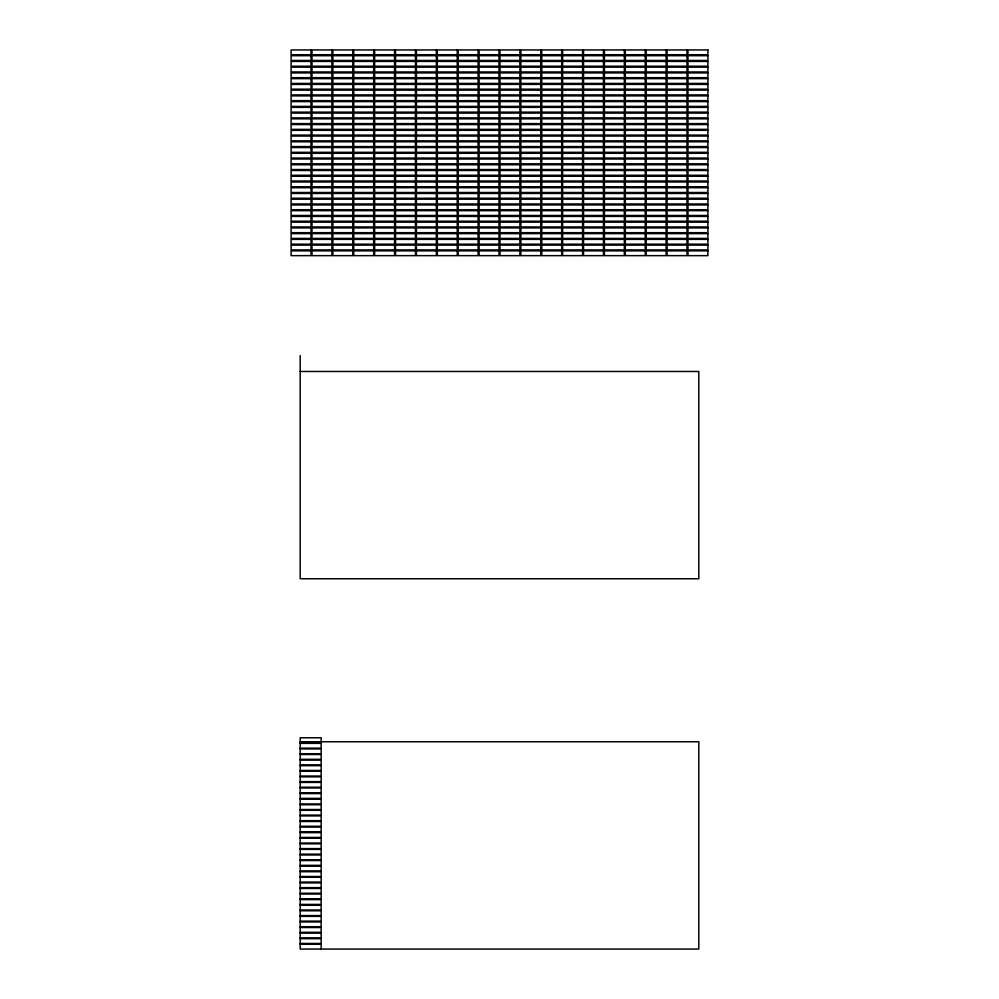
<?xml version="1.0" encoding="UTF-8"?>
<svg xmlns="http://www.w3.org/2000/svg" width="999" height="999" viewBox="0 0 999 999"><rect width="100%" height="100%" fill="white"/><g stroke="black" fill="none" stroke-linecap="round" stroke-linejoin="round"><path stroke-width="1.5" d="M300.187 371.466L698.813 371.466L698.813 578.746L300.187 578.746L300.187 355.519M300.187 741.758L698.813 741.758L698.813 949.05L300.187 949.05L300.187 737.774L321.154 737.774L321.154 742.557L300.187 742.557M300.187 743.356L321.154 743.356L321.154 748.139L300.187 748.139M300.187 748.938L321.154 748.938L321.154 753.721L300.187 753.721M300.187 754.52L321.154 754.52L321.154 759.302L300.187 759.302M300.187 760.102L321.154 760.102L321.154 764.884L300.187 764.884M300.187 765.684L321.154 765.684L321.154 770.466L300.187 770.466M300.187 771.265L321.154 771.265L321.154 776.048L300.187 776.048M300.187 776.847L321.154 776.847L321.154 781.63L300.187 781.63M300.187 782.417L321.154 782.417L321.154 787.212L300.187 787.212M300.187 787.999L321.154 787.999L321.154 792.781L300.187 792.781M300.187 793.581L321.154 793.581L321.154 798.363L300.187 798.363M300.187 799.163L321.154 799.163L321.154 803.945L300.187 803.945M300.187 804.744L321.154 804.744L321.154 809.527L300.187 809.527M300.187 810.326L321.154 810.326L321.154 815.109L300.187 815.109M300.187 815.908L321.154 815.908L321.154 820.691L300.187 820.691M300.187 821.49L321.154 821.49L321.154 826.273L300.187 826.273M300.187 827.072L321.154 827.072L321.154 831.855L300.187 831.855M300.187 832.654L321.154 832.654L321.154 837.437L300.187 837.437M300.187 838.236L321.154 838.236L321.154 843.019L300.187 843.019M300.187 843.818L321.154 843.818L321.154 848.601L300.187 848.601M300.187 849.387L321.154 849.387L321.154 854.17L300.187 854.17M300.187 854.969L321.154 854.969L321.154 859.752L300.187 859.752M300.187 860.551L321.154 860.551L321.154 865.334L300.187 865.334M300.187 866.133L321.154 866.133L321.154 870.916L300.187 870.916M300.187 871.715L321.154 871.715L321.154 876.498L300.187 876.498M300.187 877.297L321.154 877.297L321.154 882.08L300.187 882.08M300.187 882.879L321.154 882.879L321.154 887.661L300.187 887.661M300.187 888.461L321.154 888.461L321.154 893.243L300.187 893.243M300.187 894.043L321.154 894.043L321.154 898.825L300.187 898.825M300.187 899.624L321.154 899.624L321.154 904.407L300.187 904.407M300.187 905.206L321.154 905.206L321.154 909.989L300.187 909.989M300.187 910.776L321.154 910.776L321.154 915.571L300.187 915.571M300.187 916.358L321.154 916.358L321.154 921.14L300.187 921.14M300.187 921.94L321.154 921.94L321.154 926.722L300.187 926.722M300.187 927.522L321.154 927.522L321.154 932.304L300.187 932.304M300.187 933.103L321.154 933.103L321.154 937.886L300.187 937.886M300.187 938.685L321.154 938.685L321.154 943.468L300.187 943.468M300.187 944.267L321.154 944.267L321.154 949.05M311.026 49.95L291.096 49.95L291.096 54.733L311.026 54.733L311.026 49.95M331.918 49.95L311.988 49.95L311.988 54.733L331.918 54.733L331.918 49.95M352.809 49.95L332.867 49.95L332.867 54.733L352.809 54.733L352.809 49.95M373.688 49.95L353.758 49.95L353.758 54.733L373.688 54.733L373.688 49.95M394.58 49.95L374.65 49.95L374.65 54.733L394.58 54.733L394.58 49.95M415.472 49.95L395.542 49.95L395.542 54.733L415.472 54.733L415.472 49.95M436.363 49.95L416.421 49.95L416.421 54.733L436.363 54.733L436.363 49.95M457.242 49.95L437.312 49.95L437.312 54.733L457.242 54.733L457.242 49.95M478.134 49.95L458.204 49.95L458.204 54.733L478.134 54.733L478.134 49.95M499.025 49.95L479.095 49.95L479.095 54.733L499.025 54.733L499.025 49.95M519.905 49.95L499.975 49.95L499.975 54.733L519.905 54.733L519.905 49.95M540.796 49.95L520.866 49.95L520.866 54.733L540.796 54.733L540.796 49.95M561.688 49.95L541.758 49.95L541.758 54.733L561.688 54.733L561.688 49.95M582.579 49.95L562.637 49.95L562.637 54.733L582.579 54.733L582.579 49.95M603.458 49.95L583.528 49.95L583.528 54.733L603.458 54.733L603.458 49.95M624.35 49.95L604.42 49.95L604.42 54.733L624.35 54.733L624.35 49.95M645.242 49.95L625.312 49.95L625.312 54.733L645.242 54.733L645.242 49.95M666.133 49.95L646.191 49.95L646.191 54.733L666.133 54.733L666.133 49.95M687.012 49.95L667.082 49.95L667.082 54.733L687.012 54.733L687.012 49.95M707.904 49.95L687.974 49.95L687.974 54.733L707.904 54.733L707.904 49.95M311.026 55.694L291.096 55.694L291.096 60.477L311.026 60.477L311.026 55.694M331.918 55.694L311.988 55.694L311.988 60.477L331.918 60.477L331.918 55.694M352.809 55.694L332.867 55.694L332.867 60.477L352.809 60.477L352.809 55.694M373.688 55.694L353.758 55.694L353.758 60.477L373.688 60.477L373.688 55.694M394.58 55.694L374.65 55.694L374.65 60.477L394.58 60.477L394.58 55.694M415.472 55.694L395.542 55.694L395.542 60.477L415.472 60.477L415.472 55.694M436.363 55.694L416.421 55.694L416.421 60.477L436.363 60.477L436.363 55.694M457.242 55.694L437.312 55.694L437.312 60.477L457.242 60.477L457.242 55.694M478.134 55.694L458.204 55.694L458.204 60.477L478.134 60.477L478.134 55.694M499.025 55.694L479.095 55.694L479.095 60.477L499.025 60.477L499.025 55.694M519.905 55.694L499.975 55.694L499.975 60.477L519.905 60.477L519.905 55.694M540.796 55.694L520.866 55.694L520.866 60.477L540.796 60.477L540.796 55.694M561.688 55.694L541.758 55.694L541.758 60.477L561.688 60.477L561.688 55.694M582.579 55.694L562.637 55.694L562.637 60.477L582.579 60.477L582.579 55.694M603.458 55.694L583.528 55.694L583.528 60.477L603.458 60.477L603.458 55.694M624.35 55.694L604.42 55.694L604.42 60.477L624.35 60.477L624.35 55.694M645.242 55.694L625.312 55.694L625.312 60.477L645.242 60.477L645.242 55.694M666.133 55.694L646.191 55.694L646.191 60.477L666.133 60.477L666.133 55.694M687.012 55.694L667.082 55.694L667.082 60.477L687.012 60.477L687.012 55.694M707.904 55.694L687.974 55.694L687.974 60.477L707.904 60.477L707.904 55.694M311.026 61.426L291.096 61.426L291.096 66.209L311.026 66.209L311.026 61.426M331.918 61.426L311.988 61.426L311.988 66.209L331.918 66.209L331.918 61.426M352.809 61.426L332.867 61.426L332.867 66.209L352.809 66.209L352.809 61.426M373.688 61.426L353.758 61.426L353.758 66.209L373.688 66.209L373.688 61.426M394.58 61.426L374.65 61.426L374.65 66.209L394.58 66.209L394.58 61.426M415.472 61.426L395.542 61.426L395.542 66.209L415.472 66.209L415.472 61.426M436.363 61.426L416.421 61.426L416.421 66.209L436.363 66.209L436.363 61.426M457.242 61.426L437.312 61.426L437.312 66.209L457.242 66.209L457.242 61.426M478.134 61.426L458.204 61.426L458.204 66.209L478.134 66.209L478.134 61.426M499.025 61.426L479.095 61.426L479.095 66.209L499.025 66.209L499.025 61.426M519.905 61.426L499.975 61.426L499.975 66.209L519.905 66.209L519.905 61.426M540.796 61.426L520.866 61.426L520.866 66.209L540.796 66.209L540.796 61.426M561.688 61.426L541.758 61.426L541.758 66.209L561.688 66.209L561.688 61.426M582.579 61.426L562.637 61.426L562.637 66.209L582.579 66.209L582.579 61.426M603.458 61.426L583.528 61.426L583.528 66.209L603.458 66.209L603.458 61.426M624.35 61.426L604.42 61.426L604.42 66.209L624.35 66.209L624.35 61.426M645.242 61.426L625.312 61.426L625.312 66.209L645.242 66.209L645.242 61.426M666.133 61.426L646.191 61.426L646.191 66.209L666.133 66.209L666.133 61.426M687.012 61.426L667.082 61.426L667.082 66.209L687.012 66.209L687.012 61.426M707.904 61.426L687.974 61.426L687.974 66.209L707.904 66.209L707.904 61.426M311.026 67.17L291.096 67.17L291.096 71.953L311.026 71.953L311.026 67.17M331.918 67.17L311.988 67.17L311.988 71.953L331.918 71.953L331.918 67.17M352.809 67.17L332.867 67.17L332.867 71.953L352.809 71.953L352.809 67.17M373.688 67.17L353.758 67.17L353.758 71.953L373.688 71.953L373.688 67.17M394.58 67.17L374.65 67.17L374.65 71.953L394.58 71.953L394.58 67.17M415.472 67.17L395.542 67.17L395.542 71.953L415.472 71.953L415.472 67.17M436.363 67.17L416.421 67.17L416.421 71.953L436.363 71.953L436.363 67.17M457.242 67.17L437.312 67.17L437.312 71.953L457.242 71.953L457.242 67.17M478.134 67.17L458.204 67.17L458.204 71.953L478.134 71.953L478.134 67.17M499.025 67.17L479.095 67.17L479.095 71.953L499.025 71.953L499.025 67.17M519.905 67.17L499.975 67.17L499.975 71.953L519.905 71.953L519.905 67.17M540.796 67.17L520.866 67.17L520.866 71.953L540.796 71.953L540.796 67.17M561.688 67.17L541.758 67.17L541.758 71.953L561.688 71.953L561.688 67.17M582.579 67.17L562.637 67.17L562.637 71.953L582.579 71.953L582.579 67.17M603.458 67.17L583.528 67.17L583.528 71.953L603.458 71.953L603.458 67.17M624.35 67.17L604.42 67.17L604.42 71.953L624.35 71.953L624.35 67.17M645.242 67.17L625.312 67.17L625.312 71.953L645.242 71.953L645.242 67.17M666.133 67.17L646.191 67.17L646.191 71.953L666.133 71.953L666.133 67.17M687.012 67.17L667.082 67.17L667.082 71.953L687.012 71.953L687.012 67.17M707.904 67.17L687.974 67.17L687.974 71.953L707.904 71.953L707.904 67.17M311.026 72.915L291.096 72.915L291.096 77.697L311.026 77.697L311.026 72.915M331.918 72.915L311.988 72.915L311.988 77.697L331.918 77.697L331.918 72.915M352.809 72.915L332.867 72.915L332.867 77.697L352.809 77.697L352.809 72.915M373.688 72.915L353.758 72.915L353.758 77.697L373.688 77.697L373.688 72.915M394.58 72.915L374.65 72.915L374.65 77.697L394.58 77.697L394.58 72.915M415.472 72.915L395.542 72.915L395.542 77.697L415.472 77.697L415.472 72.915M436.363 72.915L416.421 72.915L416.421 77.697L436.363 77.697L436.363 72.915M457.242 72.915L437.312 72.915L437.312 77.697L457.242 77.697L457.242 72.915M478.134 72.915L458.204 72.915L458.204 77.697L478.134 77.697L478.134 72.915M499.025 72.915L479.095 72.915L479.095 77.697L499.025 77.697L499.025 72.915M519.905 72.915L499.975 72.915L499.975 77.697L519.905 77.697L519.905 72.915M540.796 72.915L520.866 72.915L520.866 77.697L540.796 77.697L540.796 72.915M561.688 72.915L541.758 72.915L541.758 77.697L561.688 77.697L561.688 72.915M582.579 72.915L562.637 72.915L562.637 77.697L582.579 77.697L582.579 72.915M603.458 72.915L583.528 72.915L583.528 77.697L603.458 77.697L603.458 72.915M624.35 72.915L604.42 72.915L604.42 77.697L624.35 77.697L624.35 72.915M645.242 72.915L625.312 72.915L625.312 77.697L645.242 77.697L645.242 72.915M666.133 72.915L646.191 72.915L646.191 77.697L666.133 77.697L666.133 72.915M687.012 72.915L667.082 72.915L667.082 77.697L687.012 77.697L687.012 72.915M707.904 72.915L687.974 72.915L687.974 77.697L707.904 77.697L707.904 72.915M311.026 78.646L291.096 78.646L291.096 83.429L311.026 83.429L311.026 78.646M331.918 78.646L311.988 78.646L311.988 83.429L331.918 83.429L331.918 78.646M352.809 78.646L332.867 78.646L332.867 83.429L352.809 83.429L352.809 78.646M373.688 78.646L353.758 78.646L353.758 83.429L373.688 83.429L373.688 78.646M394.58 78.646L374.65 78.646L374.65 83.429L394.58 83.429L394.58 78.646M415.472 78.646L395.542 78.646L395.542 83.429L415.472 83.429L415.472 78.646M436.363 78.646L416.421 78.646L416.421 83.429L436.363 83.429L436.363 78.646M457.242 78.646L437.312 78.646L437.312 83.429L457.242 83.429L457.242 78.646M478.134 78.646L458.204 78.646L458.204 83.429L478.134 83.429L478.134 78.646M499.025 78.646L479.095 78.646L479.095 83.429L499.025 83.429L499.025 78.646M519.905 78.646L499.975 78.646L499.975 83.429L519.905 83.429L519.905 78.646M540.796 78.646L520.866 78.646L520.866 83.429L540.796 83.429L540.796 78.646M561.688 78.646L541.758 78.646L541.758 83.429L561.688 83.429L561.688 78.646M582.579 78.646L562.637 78.646L562.637 83.429L582.579 83.429L582.579 78.646M603.458 78.646L583.528 78.646L583.528 83.429L603.458 83.429L603.458 78.646M624.35 78.646L604.42 78.646L604.42 83.429L624.35 83.429L624.35 78.646M645.242 78.646L625.312 78.646L625.312 83.429L645.242 83.429L645.242 78.646M666.133 78.646L646.191 78.646L646.191 83.429L666.133 83.429L666.133 78.646M687.012 78.646L667.082 78.646L667.082 83.429L687.012 83.429L687.012 78.646M707.904 78.646L687.974 78.646L687.974 83.429L707.904 83.429L707.904 78.646M311.026 84.391L291.096 84.391L291.096 89.173L311.026 89.173L311.026 84.391M331.918 84.391L311.988 84.391L311.988 89.173L331.918 89.173L331.918 84.391M352.809 84.391L332.867 84.391L332.867 89.173L352.809 89.173L352.809 84.391M373.688 84.391L353.758 84.391L353.758 89.173L373.688 89.173L373.688 84.391M394.58 84.391L374.65 84.391L374.65 89.173L394.58 89.173L394.58 84.391M415.472 84.391L395.542 84.391L395.542 89.173L415.472 89.173L415.472 84.391M436.363 84.391L416.421 84.391L416.421 89.173L436.363 89.173L436.363 84.391M457.242 84.391L437.312 84.391L437.312 89.173L457.242 89.173L457.242 84.391M478.134 84.391L458.204 84.391L458.204 89.173L478.134 89.173L478.134 84.391M499.025 84.391L479.095 84.391L479.095 89.173L499.025 89.173L499.025 84.391M519.905 84.391L499.975 84.391L499.975 89.173L519.905 89.173L519.905 84.391M540.796 84.391L520.866 84.391L520.866 89.173L540.796 89.173L540.796 84.391M561.688 84.391L541.758 84.391L541.758 89.173L561.688 89.173L561.688 84.391M582.579 84.391L562.637 84.391L562.637 89.173L582.579 89.173L582.579 84.391M603.458 84.391L583.528 84.391L583.528 89.173L603.458 89.173L603.458 84.391M624.35 84.391L604.42 84.391L604.42 89.173L624.35 89.173L624.35 84.391M645.242 84.391L625.312 84.391L625.312 89.173L645.242 89.173L645.242 84.391M666.133 84.391L646.191 84.391L646.191 89.173L666.133 89.173L666.133 84.391M687.012 84.391L667.082 84.391L667.082 89.173L687.012 89.173L687.012 84.391M707.904 84.391L687.974 84.391L687.974 89.173L707.904 89.173L707.904 84.391M311.026 90.135L291.096 90.135L291.096 94.917L311.026 94.917L311.026 90.135M331.918 90.135L311.988 90.135L311.988 94.917L331.918 94.917L331.918 90.135M352.809 90.135L332.867 90.135L332.867 94.917L352.809 94.917L352.809 90.135M373.688 90.135L353.758 90.135L353.758 94.917L373.688 94.917L373.688 90.135M394.58 90.135L374.65 90.135L374.65 94.917L394.58 94.917L394.58 90.135M415.472 90.135L395.542 90.135L395.542 94.917L415.472 94.917L415.472 90.135M436.363 90.135L416.421 90.135L416.421 94.917L436.363 94.917L436.363 90.135M457.242 90.135L437.312 90.135L437.312 94.917L457.242 94.917L457.242 90.135M478.134 90.135L458.204 90.135L458.204 94.917L478.134 94.917L478.134 90.135M499.025 90.135L479.095 90.135L479.095 94.917L499.025 94.917L499.025 90.135M519.905 90.135L499.975 90.135L499.975 94.917L519.905 94.917L519.905 90.135M540.796 90.135L520.866 90.135L520.866 94.917L540.796 94.917L540.796 90.135M561.688 90.135L541.758 90.135L541.758 94.917L561.688 94.917L561.688 90.135M582.579 90.135L562.637 90.135L562.637 94.917L582.579 94.917L582.579 90.135M603.458 90.135L583.528 90.135L583.528 94.917L603.458 94.917L603.458 90.135M624.35 90.135L604.42 90.135L604.42 94.917L624.35 94.917L624.35 90.135M645.242 90.135L625.312 90.135L625.312 94.917L645.242 94.917L645.242 90.135M666.133 90.135L646.191 90.135L646.191 94.917L666.133 94.917L666.133 90.135M687.012 90.135L667.082 90.135L667.082 94.917L687.012 94.917L687.012 90.135M707.904 90.135L687.974 90.135L687.974 94.917L707.904 94.917L707.904 90.135M311.026 95.867L291.096 95.867L291.096 100.662L311.026 100.662L311.026 95.867M331.918 95.867L311.988 95.867L311.988 100.662L331.918 100.662L331.918 95.867M352.809 95.867L332.867 95.867L332.867 100.662L352.809 100.662L352.809 95.867M373.688 95.867L353.758 95.867L353.758 100.662L373.688 100.662L373.688 95.867M394.58 95.867L374.65 95.867L374.65 100.662L394.58 100.662L394.58 95.867M415.472 95.867L395.542 95.867L395.542 100.662L415.472 100.662L415.472 95.867M436.363 95.867L416.421 95.867L416.421 100.662L436.363 100.662L436.363 95.867M457.242 95.867L437.312 95.867L437.312 100.662L457.242 100.662L457.242 95.867M478.134 95.867L458.204 95.867L458.204 100.662L478.134 100.662L478.134 95.867M499.025 95.867L479.095 95.867L479.095 100.662L499.025 100.662L499.025 95.867M519.905 95.867L499.975 95.867L499.975 100.662L519.905 100.662L519.905 95.867M540.796 95.867L520.866 95.867L520.866 100.662L540.796 100.662L540.796 95.867M561.688 95.867L541.758 95.867L541.758 100.662L561.688 100.662L561.688 95.867M582.579 95.867L562.637 95.867L562.637 100.662L582.579 100.662L582.579 95.867M603.458 95.867L583.528 95.867L583.528 100.662L603.458 100.662L603.458 95.867M624.35 95.867L604.42 95.867L604.42 100.662L624.35 100.662L624.35 95.867M645.242 95.867L625.312 95.867L625.312 100.662L645.242 100.662L645.242 95.867M666.133 95.867L646.191 95.867L646.191 100.662L666.133 100.662L666.133 95.867M687.012 95.867L667.082 95.867L667.082 100.662L687.012 100.662L687.012 95.867M707.904 95.867L687.974 95.867L687.974 100.662L707.904 100.662L707.904 95.867M311.026 101.611L291.096 101.611L291.096 106.394L311.026 106.394L311.026 101.611M331.918 101.611L311.988 101.611L311.988 106.394L331.918 106.394L331.918 101.611M352.809 101.611L332.867 101.611L332.867 106.394L352.809 106.394L352.809 101.611M373.688 101.611L353.758 101.611L353.758 106.394L373.688 106.394L373.688 101.611M394.58 101.611L374.65 101.611L374.65 106.394L394.58 106.394L394.58 101.611M415.472 101.611L395.542 101.611L395.542 106.394L415.472 106.394L415.472 101.611M436.363 101.611L416.421 101.611L416.421 106.394L436.363 106.394L436.363 101.611M457.242 101.611L437.312 101.611L437.312 106.394L457.242 106.394L457.242 101.611M478.134 101.611L458.204 101.611L458.204 106.394L478.134 106.394L478.134 101.611M499.025 101.611L479.095 101.611L479.095 106.394L499.025 106.394L499.025 101.611M519.905 101.611L499.975 101.611L499.975 106.394L519.905 106.394L519.905 101.611M540.796 101.611L520.866 101.611L520.866 106.394L540.796 106.394L540.796 101.611M561.688 101.611L541.758 101.611L541.758 106.394L561.688 106.394L561.688 101.611M582.579 101.611L562.637 101.611L562.637 106.394L582.579 106.394L582.579 101.611M603.458 101.611L583.528 101.611L583.528 106.394L603.458 106.394L603.458 101.611M624.35 101.611L604.42 101.611L604.42 106.394L624.35 106.394L624.35 101.611M645.242 101.611L625.312 101.611L625.312 106.394L645.242 106.394L645.242 101.611M666.133 101.611L646.191 101.611L646.191 106.394L666.133 106.394L666.133 101.611M687.012 101.611L667.082 101.611L667.082 106.394L687.012 106.394L687.012 101.611M707.904 101.611L687.974 101.611L687.974 106.394L707.904 106.394L707.904 101.611M311.026 107.355L291.096 107.355L291.096 112.138L311.026 112.138L311.026 107.355M331.918 107.355L311.988 107.355L311.988 112.138L331.918 112.138L331.918 107.355M352.809 107.355L332.867 107.355L332.867 112.138L352.809 112.138L352.809 107.355M373.688 107.355L353.758 107.355L353.758 112.138L373.688 112.138L373.688 107.355M394.58 107.355L374.65 107.355L374.65 112.138L394.58 112.138L394.58 107.355M415.472 107.355L395.542 107.355L395.542 112.138L415.472 112.138L415.472 107.355M436.363 107.355L416.421 107.355L416.421 112.138L436.363 112.138L436.363 107.355M457.242 107.355L437.312 107.355L437.312 112.138L457.242 112.138L457.242 107.355M478.134 107.355L458.204 107.355L458.204 112.138L478.134 112.138L478.134 107.355M499.025 107.355L479.095 107.355L479.095 112.138L499.025 112.138L499.025 107.355M519.905 107.355L499.975 107.355L499.975 112.138L519.905 112.138L519.905 107.355M540.796 107.355L520.866 107.355L520.866 112.138L540.796 112.138L540.796 107.355M561.688 107.355L541.758 107.355L541.758 112.138L561.688 112.138L561.688 107.355M582.579 107.355L562.637 107.355L562.637 112.138L582.579 112.138L582.579 107.355M603.458 107.355L583.528 107.355L583.528 112.138L603.458 112.138L603.458 107.355M624.35 107.355L604.42 107.355L604.42 112.138L624.35 112.138L624.35 107.355M645.242 107.355L625.312 107.355L625.312 112.138L645.242 112.138L645.242 107.355M666.133 107.355L646.191 107.355L646.191 112.138L666.133 112.138L666.133 107.355M687.012 107.355L667.082 107.355L667.082 112.138L687.012 112.138L687.012 107.355M707.904 107.355L687.974 107.355L687.974 112.138L707.904 112.138L707.904 107.355M311.026 113.087L291.096 113.087L291.096 117.882L311.026 117.882L311.026 113.087M331.918 113.087L311.988 113.087L311.988 117.882L331.918 117.882L331.918 113.087M352.809 113.087L332.867 113.087L332.867 117.882L352.809 117.882L352.809 113.087M373.688 113.087L353.758 113.087L353.758 117.882L373.688 117.882L373.688 113.087M394.58 113.087L374.65 113.087L374.65 117.882L394.58 117.882L394.58 113.087M415.472 113.087L395.542 113.087L395.542 117.882L415.472 117.882L415.472 113.087M436.363 113.087L416.421 113.087L416.421 117.882L436.363 117.882L436.363 113.087M457.242 113.087L437.312 113.087L437.312 117.882L457.242 117.882L457.242 113.087M478.134 113.087L458.204 113.087L458.204 117.882L478.134 117.882L478.134 113.087M499.025 113.087L479.095 113.087L479.095 117.882L499.025 117.882L499.025 113.087M519.905 113.087L499.975 113.087L499.975 117.882L519.905 117.882L519.905 113.087M540.796 113.087L520.866 113.087L520.866 117.882L540.796 117.882L540.796 113.087M561.688 113.087L541.758 113.087L541.758 117.882L561.688 117.882L561.688 113.087M582.579 113.087L562.637 113.087L562.637 117.882L582.579 117.882L582.579 113.087M603.458 113.087L583.528 113.087L583.528 117.882L603.458 117.882L603.458 113.087M624.35 113.087L604.42 113.087L604.42 117.882L624.35 117.882L624.35 113.087M645.242 113.087L625.312 113.087L625.312 117.882L645.242 117.882L645.242 113.087M666.133 113.087L646.191 113.087L646.191 117.882L666.133 117.882L666.133 113.087M687.012 113.087L667.082 113.087L667.082 117.882L687.012 117.882L687.012 113.087M707.904 113.087L687.974 113.087L687.974 117.882L707.904 117.882L707.904 113.087M311.026 118.831L291.096 118.831L291.096 123.614L311.026 123.614L311.026 118.831M331.918 118.831L311.988 118.831L311.988 123.614L331.918 123.614L331.918 118.831M352.809 118.831L332.867 118.831L332.867 123.614L352.809 123.614L352.809 118.831M373.688 118.831L353.758 118.831L353.758 123.614L373.688 123.614L373.688 118.831M394.58 118.831L374.65 118.831L374.65 123.614L394.58 123.614L394.58 118.831M415.472 118.831L395.542 118.831L395.542 123.614L415.472 123.614L415.472 118.831M436.363 118.831L416.421 118.831L416.421 123.614L436.363 123.614L436.363 118.831M457.242 118.831L437.312 118.831L437.312 123.614L457.242 123.614L457.242 118.831M478.134 118.831L458.204 118.831L458.204 123.614L478.134 123.614L478.134 118.831M499.025 118.831L479.095 118.831L479.095 123.614L499.025 123.614L499.025 118.831M519.905 118.831L499.975 118.831L499.975 123.614L519.905 123.614L519.905 118.831M540.796 118.831L520.866 118.831L520.866 123.614L540.796 123.614L540.796 118.831M561.688 118.831L541.758 118.831L541.758 123.614L561.688 123.614L561.688 118.831M582.579 118.831L562.637 118.831L562.637 123.614L582.579 123.614L582.579 118.831M603.458 118.831L583.528 118.831L583.528 123.614L603.458 123.614L603.458 118.831M624.35 118.831L604.42 118.831L604.42 123.614L624.35 123.614L624.35 118.831M645.242 118.831L625.312 118.831L625.312 123.614L645.242 123.614L645.242 118.831M666.133 118.831L646.191 118.831L646.191 123.614L666.133 123.614L666.133 118.831M687.012 118.831L667.082 118.831L667.082 123.614L687.012 123.614L687.012 118.831M707.904 118.831L687.974 118.831L687.974 123.614L707.904 123.614L707.904 118.831M311.026 124.575L291.096 124.575L291.096 129.358L311.026 129.358L311.026 124.575M331.918 124.575L311.988 124.575L311.988 129.358L331.918 129.358L331.918 124.575M352.809 124.575L332.867 124.575L332.867 129.358L352.809 129.358L352.809 124.575M373.688 124.575L353.758 124.575L353.758 129.358L373.688 129.358L373.688 124.575M394.58 124.575L374.65 124.575L374.65 129.358L394.58 129.358L394.58 124.575M415.472 124.575L395.542 124.575L395.542 129.358L415.472 129.358L415.472 124.575M436.363 124.575L416.421 124.575L416.421 129.358L436.363 129.358L436.363 124.575M457.242 124.575L437.312 124.575L437.312 129.358L457.242 129.358L457.242 124.575M478.134 124.575L458.204 124.575L458.204 129.358L478.134 129.358L478.134 124.575M499.025 124.575L479.095 124.575L479.095 129.358L499.025 129.358L499.025 124.575M519.905 124.575L499.975 124.575L499.975 129.358L519.905 129.358L519.905 124.575M540.796 124.575L520.866 124.575L520.866 129.358L540.796 129.358L540.796 124.575M561.688 124.575L541.758 124.575L541.758 129.358L561.688 129.358L561.688 124.575M582.579 124.575L562.637 124.575L562.637 129.358L582.579 129.358L582.579 124.575M603.458 124.575L583.528 124.575L583.528 129.358L603.458 129.358L603.458 124.575M624.35 124.575L604.42 124.575L604.42 129.358L624.35 129.358L624.35 124.575M645.242 124.575L625.312 124.575L625.312 129.358L645.242 129.358L645.242 124.575M666.133 124.575L646.191 124.575L646.191 129.358L666.133 129.358L666.133 124.575M687.012 124.575L667.082 124.575L667.082 129.358L687.012 129.358L687.012 124.575M707.904 124.575L687.974 124.575L687.974 129.358L707.904 129.358L707.904 124.575M311.026 130.32L291.096 130.32L291.096 135.102L311.026 135.102L311.026 130.32M331.918 130.32L311.988 130.32L311.988 135.102L331.918 135.102L331.918 130.32M352.809 130.32L332.867 130.32L332.867 135.102L352.809 135.102L352.809 130.32M373.688 130.32L353.758 130.32L353.758 135.102L373.688 135.102L373.688 130.32M394.58 130.32L374.65 130.32L374.65 135.102L394.58 135.102L394.58 130.32M415.472 130.32L395.542 130.32L395.542 135.102L415.472 135.102L415.472 130.32M436.363 130.32L416.421 130.32L416.421 135.102L436.363 135.102L436.363 130.32M457.242 130.32L437.312 130.32L437.312 135.102L457.242 135.102L457.242 130.32M478.134 130.32L458.204 130.32L458.204 135.102L478.134 135.102L478.134 130.32M499.025 130.32L479.095 130.32L479.095 135.102L499.025 135.102L499.025 130.32M519.905 130.32L499.975 130.32L499.975 135.102L519.905 135.102L519.905 130.32M540.796 130.32L520.866 130.32L520.866 135.102L540.796 135.102L540.796 130.32M561.688 130.32L541.758 130.32L541.758 135.102L561.688 135.102L561.688 130.32M582.579 130.32L562.637 130.32L562.637 135.102L582.579 135.102L582.579 130.32M603.458 130.32L583.528 130.32L583.528 135.102L603.458 135.102L603.458 130.32M624.35 130.32L604.42 130.32L604.42 135.102L624.35 135.102L624.35 130.32M645.242 130.32L625.312 130.32L625.312 135.102L645.242 135.102L645.242 130.32M666.133 130.32L646.191 130.32L646.191 135.102L666.133 135.102L666.133 130.32M687.012 130.32L667.082 130.32L667.082 135.102L687.012 135.102L687.012 130.32M707.904 130.32L687.974 130.32L687.974 135.102L707.904 135.102L707.904 130.32M311.026 136.051L291.096 136.051L291.096 140.834L311.026 140.834L311.026 136.051M331.918 136.051L311.988 136.051L311.988 140.834L331.918 140.834L331.918 136.051M352.809 136.051L332.867 136.051L332.867 140.834L352.809 140.834L352.809 136.051M373.688 136.051L353.758 136.051L353.758 140.834L373.688 140.834L373.688 136.051M394.58 136.051L374.65 136.051L374.65 140.834L394.58 140.834L394.58 136.051M415.472 136.051L395.542 136.051L395.542 140.834L415.472 140.834L415.472 136.051M436.363 136.051L416.421 136.051L416.421 140.834L436.363 140.834L436.363 136.051M457.242 136.051L437.312 136.051L437.312 140.834L457.242 140.834L457.242 136.051M478.134 136.051L458.204 136.051L458.204 140.834L478.134 140.834L478.134 136.051M499.025 136.051L479.095 136.051L479.095 140.834L499.025 140.834L499.025 136.051M519.905 136.051L499.975 136.051L499.975 140.834L519.905 140.834L519.905 136.051M540.796 136.051L520.866 136.051L520.866 140.834L540.796 140.834L540.796 136.051M561.688 136.051L541.758 136.051L541.758 140.834L561.688 140.834L561.688 136.051M582.579 136.051L562.637 136.051L562.637 140.834L582.579 140.834L582.579 136.051M603.458 136.051L583.528 136.051L583.528 140.834L603.458 140.834L603.458 136.051M624.35 136.051L604.42 136.051L604.42 140.834L624.35 140.834L624.35 136.051M645.242 136.051L625.312 136.051L625.312 140.834L645.242 140.834L645.242 136.051M666.133 136.051L646.191 136.051L646.191 140.834L666.133 140.834L666.133 136.051M687.012 136.051L667.082 136.051L667.082 140.834L687.012 140.834L687.012 136.051M707.904 136.051L687.974 136.051L687.974 140.834L707.904 140.834L707.904 136.051M311.026 141.796L291.096 141.796L291.096 146.578L311.026 146.578L311.026 141.796M331.918 141.796L311.988 141.796L311.988 146.578L331.918 146.578L331.918 141.796M352.809 141.796L332.867 141.796L332.867 146.578L352.809 146.578L352.809 141.796M373.688 141.796L353.758 141.796L353.758 146.578L373.688 146.578L373.688 141.796M394.58 141.796L374.65 141.796L374.65 146.578L394.58 146.578L394.58 141.796M415.472 141.796L395.542 141.796L395.542 146.578L415.472 146.578L415.472 141.796M436.363 141.796L416.421 141.796L416.421 146.578L436.363 146.578L436.363 141.796M457.242 141.796L437.312 141.796L437.312 146.578L457.242 146.578L457.242 141.796M478.134 141.796L458.204 141.796L458.204 146.578L478.134 146.578L478.134 141.796M499.025 141.796L479.095 141.796L479.095 146.578L499.025 146.578L499.025 141.796M519.905 141.796L499.975 141.796L499.975 146.578L519.905 146.578L519.905 141.796M540.796 141.796L520.866 141.796L520.866 146.578L540.796 146.578L540.796 141.796M561.688 141.796L541.758 141.796L541.758 146.578L561.688 146.578L561.688 141.796M582.579 141.796L562.637 141.796L562.637 146.578L582.579 146.578L582.579 141.796M603.458 141.796L583.528 141.796L583.528 146.578L603.458 146.578L603.458 141.796M624.35 141.796L604.42 141.796L604.42 146.578L624.35 146.578L624.35 141.796M645.242 141.796L625.312 141.796L625.312 146.578L645.242 146.578L645.242 141.796M666.133 141.796L646.191 141.796L646.191 146.578L666.133 146.578L666.133 141.796M687.012 141.796L667.082 141.796L667.082 146.578L687.012 146.578L687.012 141.796M707.904 141.796L687.974 141.796L687.974 146.578L707.904 146.578L707.904 141.796M311.026 147.54L291.096 147.54L291.096 152.323L311.026 152.323L311.026 147.54M331.918 147.54L311.988 147.54L311.988 152.323L331.918 152.323L331.918 147.54M352.809 147.54L332.867 147.54L332.867 152.323L352.809 152.323L352.809 147.54M373.688 147.54L353.758 147.54L353.758 152.323L373.688 152.323L373.688 147.54M394.58 147.54L374.65 147.54L374.65 152.323L394.58 152.323L394.58 147.54M415.472 147.54L395.542 147.54L395.542 152.323L415.472 152.323L415.472 147.54M436.363 147.54L416.421 147.54L416.421 152.323L436.363 152.323L436.363 147.54M457.242 147.54L437.312 147.54L437.312 152.323L457.242 152.323L457.242 147.54M478.134 147.54L458.204 147.54L458.204 152.323L478.134 152.323L478.134 147.54M499.025 147.54L479.095 147.54L479.095 152.323L499.025 152.323L499.025 147.54M519.905 147.54L499.975 147.54L499.975 152.323L519.905 152.323L519.905 147.54M540.796 147.54L520.866 147.54L520.866 152.323L540.796 152.323L540.796 147.54M561.688 147.54L541.758 147.54L541.758 152.323L561.688 152.323L561.688 147.54M582.579 147.54L562.637 147.54L562.637 152.323L582.579 152.323L582.579 147.54M603.458 147.54L583.528 147.54L583.528 152.323L603.458 152.323L603.458 147.54M624.35 147.54L604.42 147.54L604.42 152.323L624.35 152.323L624.35 147.54M645.242 147.54L625.312 147.54L625.312 152.323L645.242 152.323L645.242 147.54M666.133 147.54L646.191 147.54L646.191 152.323L666.133 152.323L666.133 147.54M687.012 147.54L667.082 147.54L667.082 152.323L687.012 152.323L687.012 147.54M707.904 147.54L687.974 147.54L687.974 152.323L707.904 152.323L707.904 147.54M311.026 153.272L291.096 153.272L291.096 158.054L311.026 158.054L311.026 153.272M331.918 153.272L311.988 153.272L311.988 158.054L331.918 158.054L331.918 153.272M352.809 153.272L332.867 153.272L332.867 158.054L352.809 158.054L352.809 153.272M373.688 153.272L353.758 153.272L353.758 158.054L373.688 158.054L373.688 153.272M394.58 153.272L374.65 153.272L374.65 158.054L394.58 158.054L394.58 153.272M415.472 153.272L395.542 153.272L395.542 158.054L415.472 158.054L415.472 153.272M436.363 153.272L416.421 153.272L416.421 158.054L436.363 158.054L436.363 153.272M457.242 153.272L437.312 153.272L437.312 158.054L457.242 158.054L457.242 153.272M478.134 153.272L458.204 153.272L458.204 158.054L478.134 158.054L478.134 153.272M499.025 153.272L479.095 153.272L479.095 158.054L499.025 158.054L499.025 153.272M519.905 153.272L499.975 153.272L499.975 158.054L519.905 158.054L519.905 153.272M540.796 153.272L520.866 153.272L520.866 158.054L540.796 158.054L540.796 153.272M561.688 153.272L541.758 153.272L541.758 158.054L561.688 158.054L561.688 153.272M582.579 153.272L562.637 153.272L562.637 158.054L582.579 158.054L582.579 153.272M603.458 153.272L583.528 153.272L583.528 158.054L603.458 158.054L603.458 153.272M624.35 153.272L604.42 153.272L604.42 158.054L624.35 158.054L624.35 153.272M645.242 153.272L625.312 153.272L625.312 158.054L645.242 158.054L645.242 153.272M666.133 153.272L646.191 153.272L646.191 158.054L666.133 158.054L666.133 153.272M687.012 153.272L667.082 153.272L667.082 158.054L687.012 158.054L687.012 153.272M707.904 153.272L687.974 153.272L687.974 158.054L707.904 158.054L707.904 153.272M311.026 159.016L291.096 159.016L291.096 163.799L311.026 163.799L311.026 159.016M331.918 159.016L311.988 159.016L311.988 163.799L331.918 163.799L331.918 159.016M352.809 159.016L332.867 159.016L332.867 163.799L352.809 163.799L352.809 159.016M373.688 159.016L353.758 159.016L353.758 163.799L373.688 163.799L373.688 159.016M394.58 159.016L374.65 159.016L374.65 163.799L394.58 163.799L394.58 159.016M415.472 159.016L395.542 159.016L395.542 163.799L415.472 163.799L415.472 159.016M436.363 159.016L416.421 159.016L416.421 163.799L436.363 163.799L436.363 159.016M457.242 159.016L437.312 159.016L437.312 163.799L457.242 163.799L457.242 159.016M478.134 159.016L458.204 159.016L458.204 163.799L478.134 163.799L478.134 159.016M499.025 159.016L479.095 159.016L479.095 163.799L499.025 163.799L499.025 159.016M519.905 159.016L499.975 159.016L499.975 163.799L519.905 163.799L519.905 159.016M540.796 159.016L520.866 159.016L520.866 163.799L540.796 163.799L540.796 159.016M561.688 159.016L541.758 159.016L541.758 163.799L561.688 163.799L561.688 159.016M582.579 159.016L562.637 159.016L562.637 163.799L582.579 163.799L582.579 159.016M603.458 159.016L583.528 159.016L583.528 163.799L603.458 163.799L603.458 159.016M624.35 159.016L604.42 159.016L604.42 163.799L624.35 163.799L624.35 159.016M645.242 159.016L625.312 159.016L625.312 163.799L645.242 163.799L645.242 159.016M666.133 159.016L646.191 159.016L646.191 163.799L666.133 163.799L666.133 159.016M687.012 159.016L667.082 159.016L667.082 163.799L687.012 163.799L687.012 159.016M707.904 159.016L687.974 159.016L687.974 163.799L707.904 163.799L707.904 159.016M311.026 164.76L291.096 164.76L291.096 169.543L311.026 169.543L311.026 164.76M331.918 164.76L311.988 164.76L311.988 169.543L331.918 169.543L331.918 164.76M352.809 164.76L332.867 164.76L332.867 169.543L352.809 169.543L352.809 164.76M373.688 164.76L353.758 164.76L353.758 169.543L373.688 169.543L373.688 164.76M394.58 164.76L374.65 164.76L374.65 169.543L394.58 169.543L394.58 164.76M415.472 164.76L395.542 164.76L395.542 169.543L415.472 169.543L415.472 164.76M436.363 164.76L416.421 164.76L416.421 169.543L436.363 169.543L436.363 164.76M457.242 164.76L437.312 164.76L437.312 169.543L457.242 169.543L457.242 164.76M478.134 164.76L458.204 164.76L458.204 169.543L478.134 169.543L478.134 164.76M499.025 164.76L479.095 164.76L479.095 169.543L499.025 169.543L499.025 164.76M519.905 164.76L499.975 164.76L499.975 169.543L519.905 169.543L519.905 164.76M540.796 164.76L520.866 164.76L520.866 169.543L540.796 169.543L540.796 164.76M561.688 164.76L541.758 164.76L541.758 169.543L561.688 169.543L561.688 164.76M582.579 164.76L562.637 164.76L562.637 169.543L582.579 169.543L582.579 164.76M603.458 164.76L583.528 164.76L583.528 169.543L603.458 169.543L603.458 164.76M624.35 164.76L604.42 164.76L604.42 169.543L624.35 169.543L624.35 164.76M645.242 164.76L625.312 164.76L625.312 169.543L645.242 169.543L645.242 164.76M666.133 164.76L646.191 164.76L646.191 169.543L666.133 169.543L666.133 164.76M687.012 164.76L667.082 164.76L667.082 169.543L687.012 169.543L687.012 164.76M707.904 164.76L687.974 164.76L687.974 169.543L707.904 169.543L707.904 164.76M311.026 170.492L291.096 170.492L291.096 175.275L311.026 175.275L311.026 170.492M331.918 170.492L311.988 170.492L311.988 175.275L331.918 175.275L331.918 170.492M352.809 170.492L332.867 170.492L332.867 175.275L352.809 175.275L352.809 170.492M373.688 170.492L353.758 170.492L353.758 175.275L373.688 175.275L373.688 170.492M394.58 170.492L374.65 170.492L374.65 175.275L394.58 175.275L394.58 170.492M415.472 170.492L395.542 170.492L395.542 175.275L415.472 175.275L415.472 170.492M436.363 170.492L416.421 170.492L416.421 175.275L436.363 175.275L436.363 170.492M457.242 170.492L437.312 170.492L437.312 175.275L457.242 175.275L457.242 170.492M478.134 170.492L458.204 170.492L458.204 175.275L478.134 175.275L478.134 170.492M499.025 170.492L479.095 170.492L479.095 175.275L499.025 175.275L499.025 170.492M519.905 170.492L499.975 170.492L499.975 175.275L519.905 175.275L519.905 170.492M540.796 170.492L520.866 170.492L520.866 175.275L540.796 175.275L540.796 170.492M561.688 170.492L541.758 170.492L541.758 175.275L561.688 175.275L561.688 170.492M582.579 170.492L562.637 170.492L562.637 175.275L582.579 175.275L582.579 170.492M603.458 170.492L583.528 170.492L583.528 175.275L603.458 175.275L603.458 170.492M624.35 170.492L604.42 170.492L604.42 175.275L624.35 175.275L624.35 170.492M645.242 170.492L625.312 170.492L625.312 175.275L645.242 175.275L645.242 170.492M666.133 170.492L646.191 170.492L646.191 175.275L666.133 175.275L666.133 170.492M687.012 170.492L667.082 170.492L667.082 175.275L687.012 175.275L687.012 170.492M707.904 170.492L687.974 170.492L687.974 175.275L707.904 175.275L707.904 170.492M311.026 176.236L291.096 176.236L291.096 181.019L311.026 181.019L311.026 176.236M331.918 176.236L311.988 176.236L311.988 181.019L331.918 181.019L331.918 176.236M352.809 176.236L332.867 176.236L332.867 181.019L352.809 181.019L352.809 176.236M373.688 176.236L353.758 176.236L353.758 181.019L373.688 181.019L373.688 176.236M394.58 176.236L374.65 176.236L374.65 181.019L394.58 181.019L394.58 176.236M415.472 176.236L395.542 176.236L395.542 181.019L415.472 181.019L415.472 176.236M436.363 176.236L416.421 176.236L416.421 181.019L436.363 181.019L436.363 176.236M457.242 176.236L437.312 176.236L437.312 181.019L457.242 181.019L457.242 176.236M478.134 176.236L458.204 176.236L458.204 181.019L478.134 181.019L478.134 176.236M499.025 176.236L479.095 176.236L479.095 181.019L499.025 181.019L499.025 176.236M519.905 176.236L499.975 176.236L499.975 181.019L519.905 181.019L519.905 176.236M540.796 176.236L520.866 176.236L520.866 181.019L540.796 181.019L540.796 176.236M561.688 176.236L541.758 176.236L541.758 181.019L561.688 181.019L561.688 176.236M582.579 176.236L562.637 176.236L562.637 181.019L582.579 181.019L582.579 176.236M603.458 176.236L583.528 176.236L583.528 181.019L603.458 181.019L603.458 176.236M624.35 176.236L604.42 176.236L604.42 181.019L624.35 181.019L624.35 176.236M645.242 176.236L625.312 176.236L625.312 181.019L645.242 181.019L645.242 176.236M666.133 176.236L646.191 176.236L646.191 181.019L666.133 181.019L666.133 176.236M687.012 176.236L667.082 176.236L667.082 181.019L687.012 181.019L687.012 176.236M707.904 176.236L687.974 176.236L687.974 181.019L707.904 181.019L707.904 176.236M311.026 181.98L291.096 181.98L291.096 186.763L311.026 186.763L311.026 181.98M331.918 181.98L311.988 181.98L311.988 186.763L331.918 186.763L331.918 181.98M352.809 181.98L332.867 181.98L332.867 186.763L352.809 186.763L352.809 181.98M373.688 181.98L353.758 181.98L353.758 186.763L373.688 186.763L373.688 181.98M394.58 181.98L374.65 181.98L374.65 186.763L394.58 186.763L394.58 181.98M415.472 181.98L395.542 181.98L395.542 186.763L415.472 186.763L415.472 181.98M436.363 181.98L416.421 181.98L416.421 186.763L436.363 186.763L436.363 181.98M457.242 181.98L437.312 181.98L437.312 186.763L457.242 186.763L457.242 181.98M478.134 181.98L458.204 181.98L458.204 186.763L478.134 186.763L478.134 181.98M499.025 181.98L479.095 181.98L479.095 186.763L499.025 186.763L499.025 181.98M519.905 181.98L499.975 181.98L499.975 186.763L519.905 186.763L519.905 181.98M540.796 181.98L520.866 181.98L520.866 186.763L540.796 186.763L540.796 181.98M561.688 181.98L541.758 181.98L541.758 186.763L561.688 186.763L561.688 181.98M582.579 181.98L562.637 181.98L562.637 186.763L582.579 186.763L582.579 181.98M603.458 181.98L583.528 181.98L583.528 186.763L603.458 186.763L603.458 181.98M624.35 181.98L604.42 181.98L604.42 186.763L624.35 186.763L624.35 181.98M645.242 181.98L625.312 181.98L625.312 186.763L645.242 186.763L645.242 181.98M666.133 181.98L646.191 181.98L646.191 186.763L666.133 186.763L666.133 181.98M687.012 181.98L667.082 181.98L667.082 186.763L687.012 186.763L687.012 181.98M707.904 181.98L687.974 181.98L687.974 186.763L707.904 186.763L707.904 181.98M311.026 187.712L291.096 187.712L291.096 192.495L311.026 192.495L311.026 187.712M331.918 187.712L311.988 187.712L311.988 192.495L331.918 192.495L331.918 187.712M352.809 187.712L332.867 187.712L332.867 192.495L352.809 192.495L352.809 187.712M373.688 187.712L353.758 187.712L353.758 192.495L373.688 192.495L373.688 187.712M394.58 187.712L374.65 187.712L374.65 192.495L394.58 192.495L394.58 187.712M415.472 187.712L395.542 187.712L395.542 192.495L415.472 192.495L415.472 187.712M436.363 187.712L416.421 187.712L416.421 192.495L436.363 192.495L436.363 187.712M457.242 187.712L437.312 187.712L437.312 192.495L457.242 192.495L457.242 187.712M478.134 187.712L458.204 187.712L458.204 192.495L478.134 192.495L478.134 187.712M499.025 187.712L479.095 187.712L479.095 192.495L499.025 192.495L499.025 187.712M519.905 187.712L499.975 187.712L499.975 192.495L519.905 192.495L519.905 187.712M540.796 187.712L520.866 187.712L520.866 192.495L540.796 192.495L540.796 187.712M561.688 187.712L541.758 187.712L541.758 192.495L561.688 192.495L561.688 187.712M582.579 187.712L562.637 187.712L562.637 192.495L582.579 192.495L582.579 187.712M603.458 187.712L583.528 187.712L583.528 192.495L603.458 192.495L603.458 187.712M624.35 187.712L604.42 187.712L604.42 192.495L624.35 192.495L624.35 187.712M645.242 187.712L625.312 187.712L625.312 192.495L645.242 192.495L645.242 187.712M666.133 187.712L646.191 187.712L646.191 192.495L666.133 192.495L666.133 187.712M687.012 187.712L667.082 187.712L667.082 192.495L687.012 192.495L687.012 187.712M707.904 187.712L687.974 187.712L687.974 192.495L707.904 192.495L707.904 187.712M311.026 193.456L291.096 193.456L291.096 198.239L311.026 198.239L311.026 193.456M331.918 193.456L311.988 193.456L311.988 198.239L331.918 198.239L331.918 193.456M352.809 193.456L332.867 193.456L332.867 198.239L352.809 198.239L352.809 193.456M373.688 193.456L353.758 193.456L353.758 198.239L373.688 198.239L373.688 193.456M394.58 193.456L374.65 193.456L374.65 198.239L394.58 198.239L394.58 193.456M415.472 193.456L395.542 193.456L395.542 198.239L415.472 198.239L415.472 193.456M436.363 193.456L416.421 193.456L416.421 198.239L436.363 198.239L436.363 193.456M457.242 193.456L437.312 193.456L437.312 198.239L457.242 198.239L457.242 193.456M478.134 193.456L458.204 193.456L458.204 198.239L478.134 198.239L478.134 193.456M499.025 193.456L479.095 193.456L479.095 198.239L499.025 198.239L499.025 193.456M519.905 193.456L499.975 193.456L499.975 198.239L519.905 198.239L519.905 193.456M540.796 193.456L520.866 193.456L520.866 198.239L540.796 198.239L540.796 193.456M561.688 193.456L541.758 193.456L541.758 198.239L561.688 198.239L561.688 193.456M582.579 193.456L562.637 193.456L562.637 198.239L582.579 198.239L582.579 193.456M603.458 193.456L583.528 193.456L583.528 198.239L603.458 198.239L603.458 193.456M624.35 193.456L604.42 193.456L604.42 198.239L624.35 198.239L624.35 193.456M645.242 193.456L625.312 193.456L625.312 198.239L645.242 198.239L645.242 193.456M666.133 193.456L646.191 193.456L646.191 198.239L666.133 198.239L666.133 193.456M687.012 193.456L667.082 193.456L667.082 198.239L687.012 198.239L687.012 193.456M707.904 193.456L687.974 193.456L687.974 198.239L707.904 198.239L707.904 193.456M311.026 199.201L291.096 199.201L291.096 203.983L311.026 203.983L311.026 199.201M331.918 199.201L311.988 199.201L311.988 203.983L331.918 203.983L331.918 199.201M352.809 199.201L332.867 199.201L332.867 203.983L352.809 203.983L352.809 199.201M373.688 199.201L353.758 199.201L353.758 203.983L373.688 203.983L373.688 199.201M394.58 199.201L374.65 199.201L374.65 203.983L394.58 203.983L394.58 199.201M415.472 199.201L395.542 199.201L395.542 203.983L415.472 203.983L415.472 199.201M436.363 199.201L416.421 199.201L416.421 203.983L436.363 203.983L436.363 199.201M457.242 199.201L437.312 199.201L437.312 203.983L457.242 203.983L457.242 199.201M478.134 199.201L458.204 199.201L458.204 203.983L478.134 203.983L478.134 199.201M499.025 199.201L479.095 199.201L479.095 203.983L499.025 203.983L499.025 199.201M519.905 199.201L499.975 199.201L499.975 203.983L519.905 203.983L519.905 199.201M540.796 199.201L520.866 199.201L520.866 203.983L540.796 203.983L540.796 199.201M561.688 199.201L541.758 199.201L541.758 203.983L561.688 203.983L561.688 199.201M582.579 199.201L562.637 199.201L562.637 203.983L582.579 203.983L582.579 199.201M603.458 199.201L583.528 199.201L583.528 203.983L603.458 203.983L603.458 199.201M624.35 199.201L604.42 199.201L604.42 203.983L624.35 203.983L624.35 199.201M645.242 199.201L625.312 199.201L625.312 203.983L645.242 203.983L645.242 199.201M666.133 199.201L646.191 199.201L646.191 203.983L666.133 203.983L666.133 199.201M687.012 199.201L667.082 199.201L667.082 203.983L687.012 203.983L687.012 199.201M707.904 199.201L687.974 199.201L687.974 203.983L707.904 203.983L707.904 199.201M311.026 204.932L291.096 204.932L291.096 209.715L311.026 209.715L311.026 204.932M331.918 204.932L311.988 204.932L311.988 209.715L331.918 209.715L331.918 204.932M352.809 204.932L332.867 204.932L332.867 209.715L352.809 209.715L352.809 204.932M373.688 204.932L353.758 204.932L353.758 209.715L373.688 209.715L373.688 204.932M394.58 204.932L374.65 204.932L374.65 209.715L394.58 209.715L394.58 204.932M415.472 204.932L395.542 204.932L395.542 209.715L415.472 209.715L415.472 204.932M436.363 204.932L416.421 204.932L416.421 209.715L436.363 209.715L436.363 204.932M457.242 204.932L437.312 204.932L437.312 209.715L457.242 209.715L457.242 204.932M478.134 204.932L458.204 204.932L458.204 209.715L478.134 209.715L478.134 204.932M499.025 204.932L479.095 204.932L479.095 209.715L499.025 209.715L499.025 204.932M519.905 204.932L499.975 204.932L499.975 209.715L519.905 209.715L519.905 204.932M540.796 204.932L520.866 204.932L520.866 209.715L540.796 209.715L540.796 204.932M561.688 204.932L541.758 204.932L541.758 209.715L561.688 209.715L561.688 204.932M582.579 204.932L562.637 204.932L562.637 209.715L582.579 209.715L582.579 204.932M603.458 204.932L583.528 204.932L583.528 209.715L603.458 209.715L603.458 204.932M624.35 204.932L604.42 204.932L604.42 209.715L624.35 209.715L624.35 204.932M645.242 204.932L625.312 204.932L625.312 209.715L645.242 209.715L645.242 204.932M666.133 204.932L646.191 204.932L646.191 209.715L666.133 209.715L666.133 204.932M687.012 204.932L667.082 204.932L667.082 209.715L687.012 209.715L687.012 204.932M707.904 204.932L687.974 204.932L687.974 209.715L707.904 209.715L707.904 204.932M311.026 210.677L291.096 210.677L291.096 215.459L311.026 215.459L311.026 210.677M331.918 210.677L311.988 210.677L311.988 215.459L331.918 215.459L331.918 210.677M352.809 210.677L332.867 210.677L332.867 215.459L352.809 215.459L352.809 210.677M373.688 210.677L353.758 210.677L353.758 215.459L373.688 215.459L373.688 210.677M394.58 210.677L374.65 210.677L374.65 215.459L394.58 215.459L394.58 210.677M415.472 210.677L395.542 210.677L395.542 215.459L415.472 215.459L415.472 210.677M436.363 210.677L416.421 210.677L416.421 215.459L436.363 215.459L436.363 210.677M457.242 210.677L437.312 210.677L437.312 215.459L457.242 215.459L457.242 210.677M478.134 210.677L458.204 210.677L458.204 215.459L478.134 215.459L478.134 210.677M499.025 210.677L479.095 210.677L479.095 215.459L499.025 215.459L499.025 210.677M519.905 210.677L499.975 210.677L499.975 215.459L519.905 215.459L519.905 210.677M540.796 210.677L520.866 210.677L520.866 215.459L540.796 215.459L540.796 210.677M561.688 210.677L541.758 210.677L541.758 215.459L561.688 215.459L561.688 210.677M582.579 210.677L562.637 210.677L562.637 215.459L582.579 215.459L582.579 210.677M603.458 210.677L583.528 210.677L583.528 215.459L603.458 215.459L603.458 210.677M624.35 210.677L604.42 210.677L604.42 215.459L624.35 215.459L624.35 210.677M645.242 210.677L625.312 210.677L625.312 215.459L645.242 215.459L645.242 210.677M666.133 210.677L646.191 210.677L646.191 215.459L666.133 215.459L666.133 210.677M687.012 210.677L667.082 210.677L667.082 215.459L687.012 215.459L687.012 210.677M707.904 210.677L687.974 210.677L687.974 215.459L707.904 215.459L707.904 210.677M311.026 216.421L291.096 216.421L291.096 221.204L311.026 221.204L311.026 216.421M331.918 216.421L311.988 216.421L311.988 221.204L331.918 221.204L331.918 216.421M352.809 216.421L332.867 216.421L332.867 221.204L352.809 221.204L352.809 216.421M373.688 216.421L353.758 216.421L353.758 221.204L373.688 221.204L373.688 216.421M394.58 216.421L374.65 216.421L374.65 221.204L394.58 221.204L394.58 216.421M415.472 216.421L395.542 216.421L395.542 221.204L415.472 221.204L415.472 216.421M436.363 216.421L416.421 216.421L416.421 221.204L436.363 221.204L436.363 216.421M457.242 216.421L437.312 216.421L437.312 221.204L457.242 221.204L457.242 216.421M478.134 216.421L458.204 216.421L458.204 221.204L478.134 221.204L478.134 216.421M499.025 216.421L479.095 216.421L479.095 221.204L499.025 221.204L499.025 216.421M519.905 216.421L499.975 216.421L499.975 221.204L519.905 221.204L519.905 216.421M540.796 216.421L520.866 216.421L520.866 221.204L540.796 221.204L540.796 216.421M561.688 216.421L541.758 216.421L541.758 221.204L561.688 221.204L561.688 216.421M582.579 216.421L562.637 216.421L562.637 221.204L582.579 221.204L582.579 216.421M603.458 216.421L583.528 216.421L583.528 221.204L603.458 221.204L603.458 216.421M624.35 216.421L604.42 216.421L604.42 221.204L624.35 221.204L624.35 216.421M645.242 216.421L625.312 216.421L625.312 221.204L645.242 221.204L645.242 216.421M666.133 216.421L646.191 216.421L646.191 221.204L666.133 221.204L666.133 216.421M687.012 216.421L667.082 216.421L667.082 221.204L687.012 221.204L687.012 216.421M707.904 216.421L687.974 216.421L687.974 221.204L707.904 221.204L707.904 216.421M311.026 222.153L291.096 222.153L291.096 226.948L311.026 226.948L311.026 222.153M331.918 222.153L311.988 222.153L311.988 226.948L331.918 226.948L331.918 222.153M352.809 222.153L332.867 222.153L332.867 226.948L352.809 226.948L352.809 222.153M373.688 222.153L353.758 222.153L353.758 226.948L373.688 226.948L373.688 222.153M394.58 222.153L374.65 222.153L374.65 226.948L394.58 226.948L394.58 222.153M415.472 222.153L395.542 222.153L395.542 226.948L415.472 226.948L415.472 222.153M436.363 222.153L416.421 222.153L416.421 226.948L436.363 226.948L436.363 222.153M457.242 222.153L437.312 222.153L437.312 226.948L457.242 226.948L457.242 222.153M478.134 222.153L458.204 222.153L458.204 226.948L478.134 226.948L478.134 222.153M499.025 222.153L479.095 222.153L479.095 226.948L499.025 226.948L499.025 222.153M519.905 222.153L499.975 222.153L499.975 226.948L519.905 226.948L519.905 222.153M540.796 222.153L520.866 222.153L520.866 226.948L540.796 226.948L540.796 222.153M561.688 222.153L541.758 222.153L541.758 226.948L561.688 226.948L561.688 222.153M582.579 222.153L562.637 222.153L562.637 226.948L582.579 226.948L582.579 222.153M603.458 222.153L583.528 222.153L583.528 226.948L603.458 226.948L603.458 222.153M624.35 222.153L604.42 222.153L604.42 226.948L624.35 226.948L624.35 222.153M645.242 222.153L625.312 222.153L625.312 226.948L645.242 226.948L645.242 222.153M666.133 222.153L646.191 222.153L646.191 226.948L666.133 226.948L666.133 222.153M687.012 222.153L667.082 222.153L667.082 226.948L687.012 226.948L687.012 222.153M707.904 222.153L687.974 222.153L687.974 226.948L707.904 226.948L707.904 222.153M311.026 227.897L291.096 227.897L291.096 232.68L311.026 232.68L311.026 227.897M331.918 227.897L311.988 227.897L311.988 232.68L331.918 232.68L331.918 227.897M352.809 227.897L332.867 227.897L332.867 232.68L352.809 232.68L352.809 227.897M373.688 227.897L353.758 227.897L353.758 232.68L373.688 232.68L373.688 227.897M394.58 227.897L374.65 227.897L374.65 232.68L394.58 232.68L394.58 227.897M415.472 227.897L395.542 227.897L395.542 232.68L415.472 232.68L415.472 227.897M436.363 227.897L416.421 227.897L416.421 232.68L436.363 232.68L436.363 227.897M457.242 227.897L437.312 227.897L437.312 232.68L457.242 232.68L457.242 227.897M478.134 227.897L458.204 227.897L458.204 232.68L478.134 232.68L478.134 227.897M499.025 227.897L479.095 227.897L479.095 232.68L499.025 232.68L499.025 227.897M519.905 227.897L499.975 227.897L499.975 232.68L519.905 232.68L519.905 227.897M540.796 227.897L520.866 227.897L520.866 232.68L540.796 232.68L540.796 227.897M561.688 227.897L541.758 227.897L541.758 232.68L561.688 232.68L561.688 227.897M582.579 227.897L562.637 227.897L562.637 232.68L582.579 232.68L582.579 227.897M603.458 227.897L583.528 227.897L583.528 232.68L603.458 232.68L603.458 227.897M624.35 227.897L604.42 227.897L604.42 232.68L624.35 232.68L624.35 227.897M645.242 227.897L625.312 227.897L625.312 232.68L645.242 232.68L645.242 227.897M666.133 227.897L646.191 227.897L646.191 232.68L666.133 232.68L666.133 227.897M687.012 227.897L667.082 227.897L667.082 232.68L687.012 232.68L687.012 227.897M707.904 227.897L687.974 227.897L687.974 232.68L707.904 232.68L707.904 227.897M311.026 233.641L291.096 233.641L291.096 238.424L311.026 238.424L311.026 233.641M331.918 233.641L311.988 233.641L311.988 238.424L331.918 238.424L331.918 233.641M352.809 233.641L332.867 233.641L332.867 238.424L352.809 238.424L352.809 233.641M373.688 233.641L353.758 233.641L353.758 238.424L373.688 238.424L373.688 233.641M394.58 233.641L374.65 233.641L374.65 238.424L394.58 238.424L394.58 233.641M415.472 233.641L395.542 233.641L395.542 238.424L415.472 238.424L415.472 233.641M436.363 233.641L416.421 233.641L416.421 238.424L436.363 238.424L436.363 233.641M457.242 233.641L437.312 233.641L437.312 238.424L457.242 238.424L457.242 233.641M478.134 233.641L458.204 233.641L458.204 238.424L478.134 238.424L478.134 233.641M499.025 233.641L479.095 233.641L479.095 238.424L499.025 238.424L499.025 233.641M519.905 233.641L499.975 233.641L499.975 238.424L519.905 238.424L519.905 233.641M540.796 233.641L520.866 233.641L520.866 238.424L540.796 238.424L540.796 233.641M561.688 233.641L541.758 233.641L541.758 238.424L561.688 238.424L561.688 233.641M582.579 233.641L562.637 233.641L562.637 238.424L582.579 238.424L582.579 233.641M603.458 233.641L583.528 233.641L583.528 238.424L603.458 238.424L603.458 233.641M624.35 233.641L604.42 233.641L604.42 238.424L624.35 238.424L624.35 233.641M645.242 233.641L625.312 233.641L625.312 238.424L645.242 238.424L645.242 233.641M666.133 233.641L646.191 233.641L646.191 238.424L666.133 238.424L666.133 233.641M687.012 233.641L667.082 233.641L667.082 238.424L687.012 238.424L687.012 233.641M707.904 233.641L687.974 233.641L687.974 238.424L707.904 238.424L707.904 233.641M311.026 239.373L291.096 239.373L291.096 244.168L311.026 244.168L311.026 239.373M331.918 239.373L311.988 239.373L311.988 244.168L331.918 244.168L331.918 239.373M352.809 239.373L332.867 239.373L332.867 244.168L352.809 244.168L352.809 239.373M373.688 239.373L353.758 239.373L353.758 244.168L373.688 244.168L373.688 239.373M394.58 239.373L374.65 239.373L374.65 244.168L394.58 244.168L394.58 239.373M415.472 239.373L395.542 239.373L395.542 244.168L415.472 244.168L415.472 239.373M436.363 239.373L416.421 239.373L416.421 244.168L436.363 244.168L436.363 239.373M457.242 239.373L437.312 239.373L437.312 244.168L457.242 244.168L457.242 239.373M478.134 239.373L458.204 239.373L458.204 244.168L478.134 244.168L478.134 239.373M499.025 239.373L479.095 239.373L479.095 244.168L499.025 244.168L499.025 239.373M519.905 239.373L499.975 239.373L499.975 244.168L519.905 244.168L519.905 239.373M540.796 239.373L520.866 239.373L520.866 244.168L540.796 244.168L540.796 239.373M561.688 239.373L541.758 239.373L541.758 244.168L561.688 244.168L561.688 239.373M582.579 239.373L562.637 239.373L562.637 244.168L582.579 244.168L582.579 239.373M603.458 239.373L583.528 239.373L583.528 244.168L603.458 244.168L603.458 239.373M624.35 239.373L604.42 239.373L604.42 244.168L624.35 244.168L624.35 239.373M645.242 239.373L625.312 239.373L625.312 244.168L645.242 244.168L645.242 239.373M666.133 239.373L646.191 239.373L646.191 244.168L666.133 244.168L666.133 239.373M687.012 239.373L667.082 239.373L667.082 244.168L687.012 244.168L687.012 239.373M707.904 239.373L687.974 239.373L687.974 244.168L707.904 244.168L707.904 239.373M311.026 245.117L291.096 245.117L291.096 249.9L311.026 249.9L311.026 245.117M331.918 245.117L311.988 245.117L311.988 249.9L331.918 249.9L331.918 245.117M352.809 245.117L332.867 245.117L332.867 249.9L352.809 249.9L352.809 245.117M373.688 245.117L353.758 245.117L353.758 249.9L373.688 249.9L373.688 245.117M394.58 245.117L374.65 245.117L374.65 249.9L394.58 249.9L394.58 245.117M415.472 245.117L395.542 245.117L395.542 249.9L415.472 249.9L415.472 245.117M436.363 245.117L416.421 245.117L416.421 249.9L436.363 249.9L436.363 245.117M457.242 245.117L437.312 245.117L437.312 249.9L457.242 249.9L457.242 245.117M478.134 245.117L458.204 245.117L458.204 249.9L478.134 249.9L478.134 245.117M499.025 245.117L479.095 245.117L479.095 249.9L499.025 249.9L499.025 245.117M519.905 245.117L499.975 245.117L499.975 249.9L519.905 249.9L519.905 245.117M540.796 245.117L520.866 245.117L520.866 249.9L540.796 249.9L540.796 245.117M561.688 245.117L541.758 245.117L541.758 249.9L561.688 249.9L561.688 245.117M582.579 245.117L562.637 245.117L562.637 249.9L582.579 249.9L582.579 245.117M603.458 245.117L583.528 245.117L583.528 249.9L603.458 249.9L603.458 245.117M624.35 245.117L604.42 245.117L604.42 249.9L624.35 249.9L624.35 245.117M645.242 245.117L625.312 245.117L625.312 249.9L645.242 249.9L645.242 245.117M666.133 245.117L646.191 245.117L646.191 249.9L666.133 249.9L666.133 245.117M687.012 245.117L667.082 245.117L667.082 249.9L687.012 249.9L687.012 245.117M707.904 245.117L687.974 245.117L687.974 249.9L707.904 249.9L707.904 245.117M311.026 250.861L291.096 250.861L291.096 255.644L311.026 255.644L311.026 250.861M331.918 250.861L311.988 250.861L311.988 255.644L331.918 255.644L331.918 250.861M352.809 250.861L332.867 250.861L332.867 255.644L352.809 255.644L352.809 250.861M373.688 250.861L353.758 250.861L353.758 255.644L373.688 255.644L373.688 250.861M394.58 250.861L374.65 250.861L374.65 255.644L394.58 255.644L394.58 250.861M415.472 250.861L395.542 250.861L395.542 255.644L415.472 255.644L415.472 250.861M436.363 250.861L416.421 250.861L416.421 255.644L436.363 255.644L436.363 250.861M457.242 250.861L437.312 250.861L437.312 255.644L457.242 255.644L457.242 250.861M478.134 250.861L458.204 250.861L458.204 255.644L478.134 255.644L478.134 250.861M499.025 250.861L479.095 250.861L479.095 255.644L499.025 255.644L499.025 250.861M519.905 250.861L499.975 250.861L499.975 255.644L519.905 255.644L519.905 250.861M540.796 250.861L520.866 250.861L520.866 255.644L540.796 255.644L540.796 250.861M561.688 250.861L541.758 250.861L541.758 255.644L561.688 255.644L561.688 250.861M582.579 250.861L562.637 250.861L562.637 255.644L582.579 255.644L582.579 250.861M603.458 250.861L583.528 250.861L583.528 255.644L603.458 255.644L603.458 250.861M624.35 250.861L604.42 250.861L604.42 255.644L624.35 255.644L624.35 250.861M645.242 250.861L625.312 250.861L625.312 255.644L645.242 255.644L645.242 250.861M666.133 250.861L646.191 250.861L646.191 255.644L666.133 255.644L666.133 250.861M687.012 250.861L667.082 250.861L667.082 255.644L687.012 255.644L687.012 250.861M707.904 250.861L687.974 250.861L687.974 255.644L707.904 255.644L707.904 250.861"/></g></svg>
